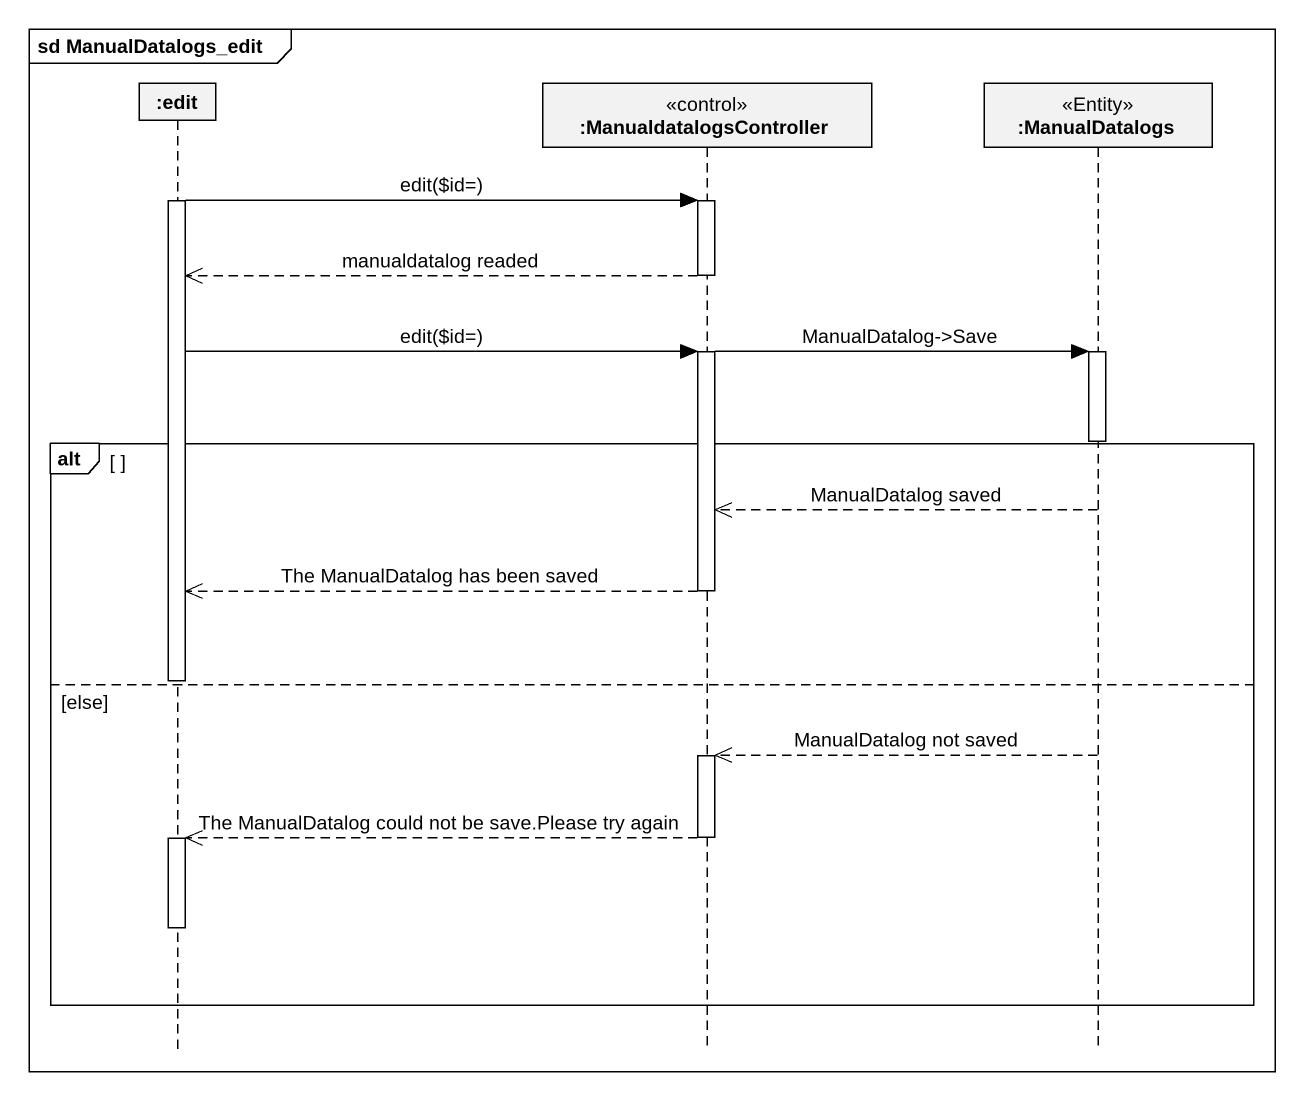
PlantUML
@startuml
mainframe sd ManualDatalogs_edit
hide footbox
participant ":edit" as edit
participant ":ManualdatalogsController" as ManualdatalogsController <<control>>
participant ":ManualDatalogs" as ManualDatalogs <<Entity>>

activate edit
edit -> ManualdatalogsController : edit(~$id=)
activate ManualdatalogsController
ManualdatalogsController -->> edit : manualdatalog readed
deactivate ManualdatalogsController
ManualdatalogsController -> ManualDatalogs : ManualDatalog->Save
edit -> ManualdatalogsController : edit(~$id=)
activate ManualdatalogsController
activate ManualDatalogs
deactivate ManualDatalogs
alt
  ManualDatalogs -->> ManualdatalogsController : ManualDatalog saved
  ManualdatalogsController -->> edit : The ManualDatalog has been saved
  deactivate ManualdatalogsController
  deactivate edit
else else
  ManualDatalogs -->> ManualdatalogsController : ManualDatalog not saved
  activate ManualdatalogsController
  ManualdatalogsController -->> edit : The ManualDatalog could not be save.Please try again
  deactivate ManualdatalogsController
  activate edit
  deactivate edit
end
@enduml
